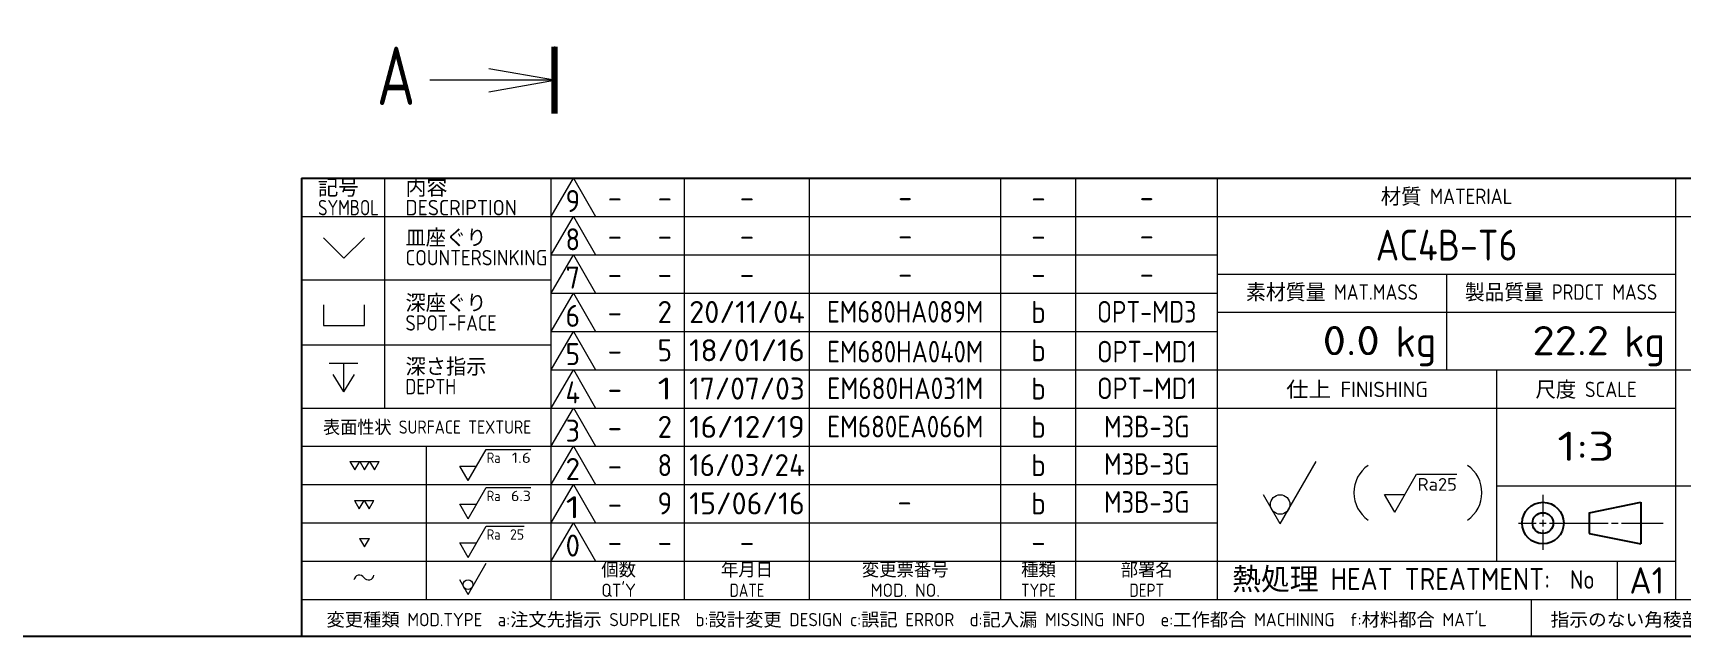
# Model space of a CAD drawing. Extents: x 0 to 894, y -8 to 586.
# Drawn here: x 551.8 to 749.7, y 20 to 92.5 of the extents above; entities that cross this region are included whole.
import ezdxf
from ezdxf.enums import TextEntityAlignment as Align

# ---------------------------------------------------------------- set-up
doc = ezdxf.new("R2010")
doc.units = 0
doc.linetypes.add('DASHDOT', pattern=[18.5, 12, -3, 0.5, -3])
doc.layers.get('0').update_dxf_attribs({"lineweight": 13})
doc.layers.add('2', color=7, linetype='Continuous', lineweight=13)
doc.styles.get("Standard").update_dxf_attribs({"font": 'isocp.shx'})

msp = doc.modelspace()

# ---------------------------------------------------------------- linework, layer by layer
at = {"color": 7, "linetype": 'DASHDOT', "lineweight": 13}
msp.add_line((614.3986, 516.3307), (614.3986, 90.7823), dxfattribs=at)
at = {"color": 7, "lineweight": 100}
msp.add_line((614.3986, 82.7823), (614.3986, 90.7823), dxfattribs=at)
at = {"color": 7, "lineweight": 13}
for p, q in [((614.3986, 86.7823), (599.3986, 86.7823)), ((593.9934, 47.4), (593.9934, 75.088)), ((614, 24.4), (614, 75)), ((614, 70.4), (616.6558, 75)), ((616.6629, 75.0123), (619.3258, 70.4)), ((630, 24.4), (630, 75)), ((645, 24.4), (645, 75)), ((668, 24.4), (668, 75)), ((677, 24.4), (677, 75)), ((694, 24.4), (694, 75)), ((749, 75), (749, 24.4)), ((583.9981, 70.4), (821, 70.4)), ((614, 65.8), (616.6558, 70.4)), ((616.6629, 70.4123), (619.3258, 65.8)), ((586.6435, 67.8566), (589.1065, 65.3936)), ((589.1065, 65.3936), (591.5695, 67.8566)), ((614, 65.8), (694, 65.8)), ((614, 61.2), (616.6558, 65.8)), ((616.6629, 65.8123), (619.3258, 61.2)), ((694, 63.5), (749, 63.5)), ((721.5, 63.5), (721.5, 52)), ((583.9981, 62.8), (614, 62.8)), ((586.6447, 59.7906), (586.6447, 57.3275)), ((591.5708, 57.3275), (591.5708, 59.7906)), ((614, 61.2), (694, 61.2)), ((614, 56.6), (616.6558, 61.2)), ((616.6629, 61.2123), (619.3258, 56.6)), ((694, 58.9), (749, 58.9)), ((586.6447, 57.3275), (591.5708, 57.3275)), ((614, 56.6), (694, 56.6)), ((614, 52), (616.6558, 56.6)), ((616.6629, 56.6123), (619.3258, 52)), ((583.9981, 55), (614, 55)), ((587.3316, 52.7991), (590.7798, 52.7991)), ((589.0557, 52.7991), (589.0557, 49.3508)), ((614, 52), (821, 52)), ((614, 47.4), (616.6558, 52)), ((616.6629, 52.0123), (619.3258, 47.4)), ((727.5, 52), (727.5, 29)), ((587.7626, 51.4198), (589.0557, 49.3508)), ((590.3488, 51.4198), (589.0557, 49.3508)), ((583.9981, 47.4), (749, 47.4)), ((614, 42.8), (616.6558, 47.4)), ((616.6629, 47.4123), (619.3258, 42.8)), ((583.9981, 42.8), (694, 42.8)), ((599, 24.4), (599, 42.8)), ((604.0104, 38.68), (606.1754, 42.43)), ((606.1754, 42.43), (611.5585, 42.43)), ((614, 38.2), (616.6558, 42.8)), ((616.6629, 42.8123), (619.3258, 38.2)), ((589.8229, 40.9805), (590.4109, 39.9621)), ((589.8229, 40.9805), (593.3509, 40.9805)), ((590.4109, 39.9621), (590.9989, 40.9805)), ((590.9989, 40.9805), (591.5869, 39.9621)), ((591.5869, 39.9621), (592.1749, 40.9805)), ((592.1749, 40.9805), (592.7629, 39.9621)), ((592.7629, 39.9621), (593.3509, 40.9805)), ((604.0104, 38.68), (603, 40.43)), ((603, 40.43), (605.0208, 40.43)), ((701.5243, 33.4734), (705.8545, 40.9734)), ((583.9981, 38.2), (694, 38.2)), ((604.0104, 34.085), (606.1754, 37.835)), ((606.1754, 37.835), (611.5585, 37.835)), ((614, 33.6), (616.6558, 38.2)), ((616.6629, 38.2123), (619.3258, 33.6)), ((715.2799, 34.883), (717.9127, 39.443)), ((717.9127, 39.443), (722.7429, 39.443)), ((727.5, 38.0632), (821, 38.0632)), ((590.3552, 36.304), (590.9432, 35.2856)), ((590.3552, 36.304), (592.7072, 36.304)), ((590.9432, 35.2856), (591.5312, 36.304)), ((591.5312, 36.304), (592.1192, 35.2856)), ((592.1192, 35.2856), (592.7072, 36.304)), ((604.0104, 34.085), (603, 35.835)), ((603, 35.835), (605.0208, 35.835)), ((701.5243, 33.4734), (699.5036, 36.9734)), ((715.2799, 34.883), (714.0514, 37.011)), ((714.0514, 37.011), (716.5085, 37.011)), ((733.0729, 36.9649), (733.0729, 34.3728)), ((733.0729, 33.9728), (733.0729, 33.1728)), ((583.9981, 33.6), (694, 33.6)), ((590.9875, 31.7222), (591.5755, 30.7037)), ((590.9875, 31.7222), (592.1635, 31.7222)), ((591.5755, 30.7037), (592.1635, 31.7222)), ((604.0104, 29.4537), (606.1754, 33.2037)), ((606.1754, 33.2037), (610.7379, 33.2037)), ((614, 29), (616.6558, 33.6)), ((616.6629, 33.6123), (619.3258, 29)), ((730.1283, 33.5728), (732.2734, 33.5728)), ((732.674, 33.5728), (733.4718, 33.5728)), ((733.0729, 32.7728), (733.0729, 30.3649)), ((733.8723, 33.5728), (740.9168, 33.5728)), ((741.3168, 33.5728), (742.1168, 33.5728)), ((742.5168, 33.5728), (747.5115, 33.5728)), ((604.0104, 29.4537), (603, 31.2037)), ((603, 31.2037), (605.0208, 31.2037)), ((583.9981, 29), (749, 29)), ((604.0104, 24.9999), (606.1754, 28.7499)), ((742, 29), (742, 24.4)), ((604.0104, 24.9999), (603, 26.7499)), ((583.9981, 24.4), (821, 24.4)), ((731.6453, 24.4), (731.6453, 20))]:
    msp.add_line(p, q, dxfattribs=at)
at = {"color": 7, "lineweight": 25}
for p, q in [((583.9981, 75), (583.9981, 20)), ((583.9981, 75), (821, 75)), ((738.6228, 34.8228), (744.8108, 36.0726)), ((744.8108, 36.0726), (744.8108, 31.0729)), ((738.6228, 34.8228), (738.6228, 32.3228)), ((738.6228, 32.3228), (744.8108, 31.0729)), ((30, 20), (821, 20))]:
    msp.add_line(p, q, dxfattribs=at)
at = {"color": 7, "lineweight": 13}
msp.add_lwpolyline([(606.5202, 85.3931), (614.3986, 86.7823), (606.5202, 88.1715)], dxfattribs=at)
for centre, radius in [((701.5243, 35.8067), 1.1667), ((604.0104, 26.1666), 0.5833)]:
    msp.add_circle(centre, radius, dxfattribs=at)
at = {"color": 7, "lineweight": 25}
for radius in [2.5, 1.25]:
    msp.add_circle((733.0729, 33.5728), radius, dxfattribs=at)
at = {"color": 7, "lineweight": 13}
for centre, radius, start, end in [((714.3712, 37.228), 4.0006, 124.824489, 235.175511), ((721.7438, 37.228), 4.0006, 304.824489, 55.175511), ((590.9642, 26.6555), 0.6605, 34.381797, 172.564519), ((592.0544, 27.4014), 0.6605, 214.381797, 352.564519)]:
    msp.add_arc(centre, radius, start, end, dxfattribs=at)

# ---------------------------------------------------------------- texts
for s, height, width, p, p2 in [('A', 7, 0.81086, (593.066, 83.8208), (597.6609, 83.8208)), ('記号', 1.852, 1.670857, (585.9934, 72.9832), (590.8561, 72.9832)), ('内容 ', 1.852, 1.209179, (596.4934, 72.9832), (602.5718, 72.9832)), ('9', 2.645, 0.861539, (615.7169, 70.9537), (617.4531, 70.9537)), ('材質 MATERIAL', 1.852, 0.909643, (713.5981, 71.9106), (729.4019, 71.9106)), ('SYMBOL', 1.852, 0.683532, (585.9934, 70.5519), (593.2874, 70.5519)), ('DESCRIPTION', 1.852, 0.777593, (596.4934, 70.5519), (609.8658, 70.5519)), ('-', 2.645, 0.626574, (636.6312, 71.4159), (638.3674, 71.4159)), ('-', 2.6, 0.626573, (655.6467, 71.4667), (657.3533, 71.4667)), ('-', 2.645, 0.626574, (671.6319, 71.4159), (673.3681, 71.4159)), ('-', 2.6, 0.626573, (684.6467, 71.4667), (686.3533, 71.4667)), ('皿座ぐり', 1.852, 1.598221, (596.4934, 66.9729), (606.2188, 66.9729)), ('8', 2.645, 0.81086, (615.7169, 66.3537), (617.4531, 66.3537)), ('-', 2.645, 0.626574, (636.6312, 66.8159), (638.3674, 66.8159)), ('-', 2.6, 0.626573, (655.6467, 66.8667), (657.3533, 66.8667)), ('-', 2.645, 0.626574, (671.6319, 66.8159), (673.3681, 66.8159)), ('-', 2.6, 0.626573, (684.6467, 66.8667), (686.3533, 66.8667)), ('AC4B-T6', 3.704, 0.694189, (712.9903, 65.1211), (730.0097, 65.1211)), ('COUNTERSINKING', 1.852, 0.736583, (596.4934, 64.5415), (613.5128, 64.5415)), ('7', 2.645, 0.81086, (615.7169, 61.7537), (617.4531, 61.7537)), ('-', 2.645, 0.626574, (636.6312, 62.2159), (638.3674, 62.2159)), ('-', 2.6, 0.626573, (655.6467, 62.2667), (657.3533, 62.2667)), ('-', 2.645, 0.626574, (671.6319, 62.2159), (673.3681, 62.2159)), ('-', 2.6, 0.626573, (684.6467, 62.2667), (686.3533, 62.2667)), ('素材質量 MAT.MASS', 1.852, 0.976411, (697.4168, 60.4106), (718.0833, 60.4106)), ('製品質量 PRDCT MASS', 1.852, 0.893883, (723.7011, 60.4106), (746.7989, 60.4106)), ('深座ぐり', 1.852, 1.598221, (596.4934, 59.1306), (606.2188, 59.1306)), ('6', 2.645, 0.81086, (615.7169, 57.1537), (617.4531, 57.1537)), ('20/11/04', 2.645, 0.680722, (630.5544, 57.6159), (644.4441, 57.6159)), ('EM680HA089M', 2.6, 0.679958, (647.1133, 57.6667), (665.8867, 57.6667)), ('b', 2.645, 0.861539, (671.6319, 57.6159), (673.3681, 57.6159)), ('OPT-MD3', 2.6, 0.65641, (679.5267, 57.6667), (691.4733, 57.6667)), ('SPOT-FACE', 1.852, 0.693081, (596.4934, 56.6992), (607.4344, 56.6992)), ('18/01/16', 2.645, 0.68495, (630.5544, 53.0159), (644.4441, 53.0159)), ('EM680HA040M', 2.6, 0.679958, (647.1133, 52.8713), (665.8867, 52.8713)), ('b', 2.645, 0.861539, (671.6319, 53.0159), (673.3681, 53.0159)), ('OPT-MD1', 2.6, 0.684342, (679.5267, 52.8713), (691.4733, 52.8713)), ('0.0', 3.5, 0.879872, (706.6077, 53.7513), (713.5, 53.7513)), ('kg', 3.704, 0.861536, (715.4075, 53.5421), (720.2701, 53.5421)), ('22.2', 3.5, 0.822963, (731.8102, 53.7513), (741, 53.7513)), ('kg', 3.704, 0.861536, (742.8575, 53.5421), (747.7202, 53.5421)), ('深さ指示', 1.852, 1.598221, (596.4934, 51.4801), (606.2188, 51.4801)), ('5', 2.645, 0.81086, (615.7169, 52.5537), (617.4531, 52.5537)), ('DEPTH', 1.852, 0.725507, (596.4934, 49.0487), (602.5718, 49.0487)), ('4', 2.645, 0.765812, (615.7169, 47.9537), (617.4531, 47.9537)), ('17/07/03', 2.645, 0.68495, (630.5544, 48.4159), (644.4441, 48.4159)), ('EM680HA031M', 2.6, 0.679958, (647.1133, 48.4667), (665.8867, 48.4667)), ('b', 2.645, 0.861539, (671.6319, 48.4159), (673.3681, 48.4159)), ('OPT-MD1', 2.6, 0.684342, (679.5267, 48.4667), (691.4733, 48.4667)), ('仕上 FINISHING', 1.852, 0.950663, (702.2399, 48.7106), (719.2593, 48.7106)), ('尺度 SCALE', 1.852, 0.918976, (732.1716, 48.7106), (744.3284, 48.7106)), ('表面性状 SURFACE TEXTURE', 1.587, 0.861538, (586.5978, 44.3173), (611.5991, 44.3173)), ('3', 2.645, 0.81086, (615.7169, 43.3537), (617.4531, 43.3537)), ('16/12/19', 2.645, 0.689231, (630.5544, 43.8159), (644.4441, 43.8159)), ('EM680EA066M', 2.6, 0.68923, (647.1133, 43.8667), (665.8867, 43.8667)), ('b', 2.645, 0.861539, (671.6319, 43.8159), (673.3681, 43.8159)), ('M3B-3G', 2.6, 0.641144, (680.38, 43.8667), (690.62, 43.8667)), ('1:3', 3.5, 0.879872, (734.8038, 41.0513), (741.6962, 41.0513)), ('Ra', 1.25, 0.765824, (606.2604, 40.805), (607.9014, 40.805)), (' 1.6', 1.25, 0.810858, (608.2764, 40.805), (611.5585, 40.805)), ('16/03/24', 2.645, 0.680722, (630.5544, 39.2159), (644.4441, 39.2159)), ('b', 2.645, 0.861539, (671.6319, 39.2159), (673.3681, 39.2159)), ('M3B-3G', 2.6, 0.641144, (680.38, 39.3717), (690.62, 39.3717)), ('2', 2.645, 0.81086, (615.7169, 38.7537), (617.4531, 38.7537)), ('Ra25', 1.52, 0.848141, (718.016, 37.467), (722.743, 37.467)), ('Ra', 1.25, 0.765824, (606.2604, 36.21), (607.9014, 36.21)), (' 6.3', 1.25, 0.810858, (608.2764, 36.21), (611.5585, 36.21)), ('1', 2.645, 1.253148, (615.7169, 34.1537), (617.4531, 34.1537)), ('15/06/16', 2.645, 0.68495, (630.5544, 34.6159), (644.4441, 34.6159)), ('-', 2.6, 0.626573, (655.5718, 34.9068), (657.2784, 34.9068)), ('b', 2.645, 0.861539, (671.6319, 34.6159), (673.3681, 34.6159)), ('M3B-3G', 2.6, 0.641144, (680.38, 34.8018), (690.62, 34.8018)), ('Ra', 1.25, 0.765824, (606.2604, 31.5787), (607.9014, 31.5787)), (' 25', 1.25, 0.713, (608.2764, 31.5787), (610.738, 31.5787)), ('0', 2.645, 0.81086, (615.7169, 29.5537), (617.4531, 29.5537)), ('-', 2.645, 0.626574, (636.6312, 30.0159), (638.3674, 30.0159)), ('-', 2.645, 0.626574, (671.6319, 30.0159), (673.3681, 30.0159)), ('個数', 1.587, 1.670854, (620, 27.2095), (624.1669, 27.2095)), ('年月日', 1.587, 1.621727, (634.3748, 27.2095), (640.6252, 27.2095)), ('変更票番号', 1.587, 1.584439, (651.2914, 27.2095), (661.7086, 27.2095)), ('種類', 1.587, 1.670854, (670.4166, 27.2095), (674.5834, 27.2095)), ('部署名', 1.587, 1.621727, (682.3748, 27.2095), (688.6252, 27.2095)), ('熱処理 HEAT TREATMENT:', 2.645, 0.871442, (695.7611, 25.5335), (733.9576, 25.5335)), ('No', 2.24, 0.72551, (736.3297, 25.6728), (739.2704, 25.6728)), ('A1', 3.175, 0.950665, (743.4554, 25.0949), (747.6236, 25.0949)), ("QT'Y", 1.587, 0.848279, (620, 24.7095), (624.1669, 24.7095)), ('DATE', 1.587, 0.765808, (635.4166, 24.7095), (639.5834, 24.7095)), ('MOD. NO.', 1.587, 0.745116, (652.3331, 24.7095), (660.6669, 24.7095)), ('TYPE', 1.587, 0.765808, (670.4166, 24.7095), (674.5834, 24.7095)), ('DEPT', 1.587, 0.725502, (683.4166, 24.7095), (687.5834, 24.7095)), ("変更種類 MOD.TYPE  a:注文先指示 SUPPLIER  b:設計変更 DESIGN c:誤記 ERROR  d:記入漏 MISSING INFO  e:工作都合 MACHINING  f:材料都合 MAT'L", 1.587, 0.926526, (587, 21.1819), (726.3375, 21.1819)), ('指示のない角稜部は C０.２面取 CHAMFER THE UNSPECIFIED CORNERS & EDGES AT C0.2', 1.587, 0.906703, (734, 21.1819), (818.0751, 21.1819))]:
    msp.add_text(s, height=height, dxfattribs=dict(at, width=width)).set_placement(p, p2, align=Align.FIT)
at = {"layer": '2', "color": 7, "lineweight": 13}
for s, width, p, p2 in [('-', 0.626574, (620.7638, 71.4159), (622.5, 71.4159)), ('-', 0.626574, (626.7638, 71.4159), (628.5, 71.4159)), ('-', 0.626574, (620.7638, 66.8159), (622.5, 66.8159)), ('-', 0.626574, (626.7638, 66.8159), (628.5, 66.8159)), ('-', 0.626574, (620.7638, 62.2159), (622.5, 62.2159)), ('-', 0.626574, (626.7638, 62.2159), (628.5, 62.2159)), ('2', 0.81086, (626.7638, 57.6159), (628.5, 57.6159)), ('-', 0.626574, (620.7638, 57.6159), (622.5, 57.6159)), ('5', 0.81086, (626.7638, 53.0159), (628.5, 53.0159)), ('-', 0.626574, (620.7638, 53.0159), (622.5, 53.0159)), ('-', 0.626574, (620.7638, 48.4159), (622.5, 48.4159)), ('1', 1.253148, (626.7638, 48.4159), (628.5, 48.4159)), ('2', 0.81086, (626.7638, 43.8159), (628.5, 43.8159)), ('-', 0.626574, (620.7638, 43.8159), (622.5, 43.8159)), ('8', 0.81086, (626.7638, 39.2159), (628.5, 39.2159)), ('-', 0.626574, (620.7638, 39.2159), (622.5, 39.2159)), ('-', 0.626574, (620.7638, 34.6159), (622.5, 34.6159)), ('9', 0.861539, (626.7638, 34.6159), (628.5, 34.6159)), ('-', 0.626574, (620.7638, 30.0159), (622.5, 30.0159)), ('-', 0.626574, (626.7638, 30.0159), (628.5, 30.0159))]:
    msp.add_text(s, height=2.645, dxfattribs=dict(at, width=width)).set_placement(p, p2, align=Align.FIT)

doc.saveas('drawing.dxf')
